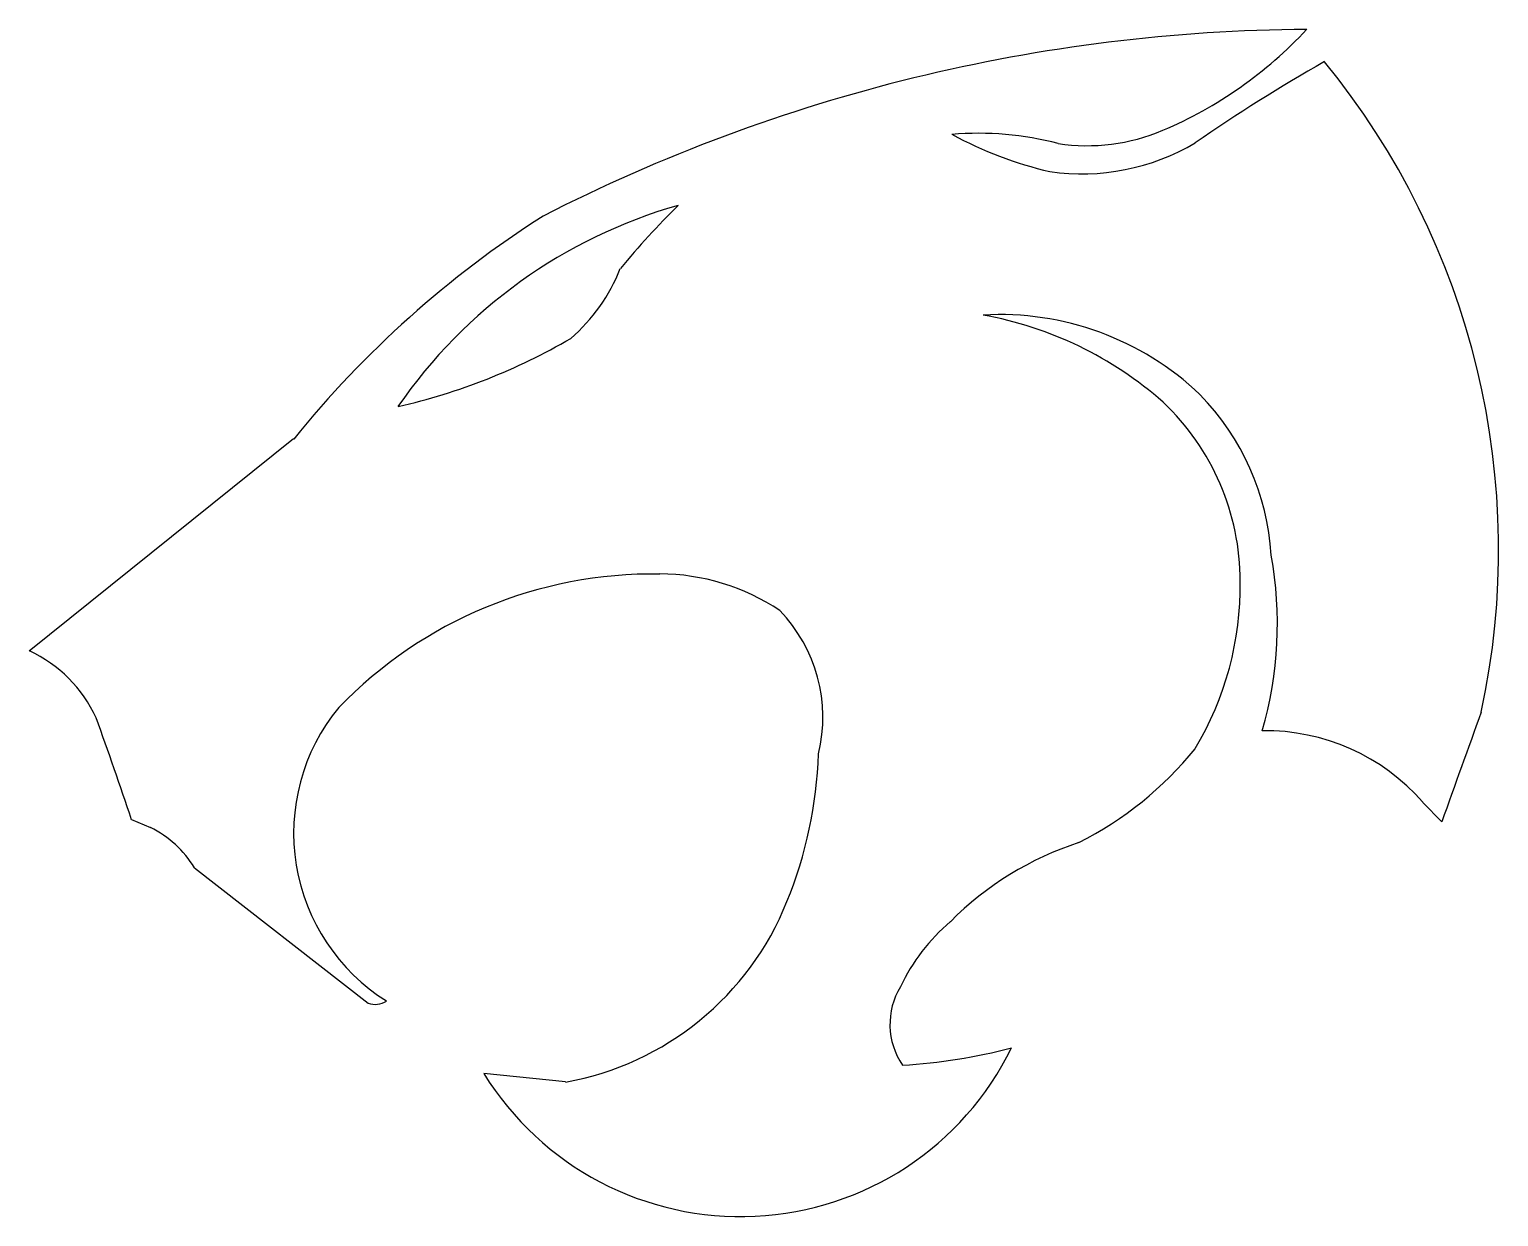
# Model space of a CAD drawing. Extents: x 46 to 150, y 98 to 182.
import ezdxf

# ---------------------------------------------------------------- set-up
doc = ezdxf.new("R2010")
doc.units = 0
doc.header["$MEASUREMENT"] = 0
doc.layers.add('_____1', color=7, linetype='Continuous')

msp = doc.modelspace()

# ---------------------------------------------------------------- linework, layer by layer
at = {"layer": '_____1', "color": 0}
for p, q in [((72.05, 155.65), (72.05, 155.65)), ((64.64, 153.36), (45.88, 138.3)), ((90.63, 143.77), (90.63, 143.77)), ((144.78, 127.55), (146.13, 126.17)), ((53.13, 126.33), (54.49, 125.77)), ((57.6, 122.91), (69.93, 113.3)), ((83.93, 107.7), (78.13, 108.3))]:
    msp.add_line(p, q, dxfattribs=at)
for centre, radius, start, end in [((137.26, 62.11), 120.33, 90.344, 117.1552), ((114.72, 202.68), 29.76, 292.9579, 317.1582), ((203.29, 65.86), 131.73, 119.8168, 124.5276), ((95.44, 145.5), 54.72, 347.8232, 39.2814), ((120.95, 187.95), 13.77, 261.4562, 292.9736), ((113.19, 152.25), 22.81, 75.4908, 94.6088), ((124.44, 198.95), 27.3, 241.3648, 257.0387), ((120.58, 188.01), 15.83, 261.7894, 300.5783), ((121.73, 107.32), 73.33, 122.4856, 141.1144), ((101.83, 135.17), 36.15, 105.8916, 145.4864), ((130.76, 130.29), 55.49, 134.3932, 140.6791), ((76.09, 170.05), 12.6, 310.7041, 338.5892), ((114.74, 141.52), 20.67, 46.5163, 93.2526), ((108.85, 136.11), 26.47, 48.617, 79.7348), ((62.22, 198.49), 43.95, 282.9238, 300.1821), ((116.18, 144.02), 17.87, 3.512, 44.377), ((114.3, 143.25), 17.52, 359.9762, 46.5643), ((106.91, 140.24), 27.55, 343.9611, 10.1772), ((90.16, 112.77), 31, 89.136, 136.0557), ((90.63, 128.56), 15.21, 55.978, 90), ((109.37, 142.92), 22.45, 329.0354, 0.8164), ((91.29, 133.59), 10.91, 346.3078, 43.9861), ((41.87, 129.57), 9.61, 24.5046, 65.3129), ((-253.1, 23.9), 322.91, 18.4932, 19.8507), ((78.7, 125.36), 14.06, 140.5992, 237.8963), ((1018.83, -182.92), 925.82, 159.98465, 160.49699), ((133.62, 117.85), 14.79, 41.0155, 90.9196), ((71.36, 132.04), 30.55, 337.824, 358.0544), ((109.04, 147.18), 25.17, 296.7503, 321.0767), ((51, 118.85), 7.75, 31.5626, 63.2325), ((127.43, 103.03), 22.79, 108.0498, 135.2215), ((80.23, 128.28), 20.92, 280.197, 338.1967), ((120.46, 108.36), 14.14, 130.6557, 154.45), ((112.12, 111.79), 5.16, 148.8336, 214.1861), ((70.44, 114.64), 1.43, 249.2124, 303.4874), ((96.36, 119.57), 21.43, 211.7057, 333.8485), ((105.69, 147.29), 38.46, 273.2214, 284.9173)]:
    msp.add_arc(centre, radius, start, end, dxfattribs=at)

doc.saveas('drawing.dxf')
